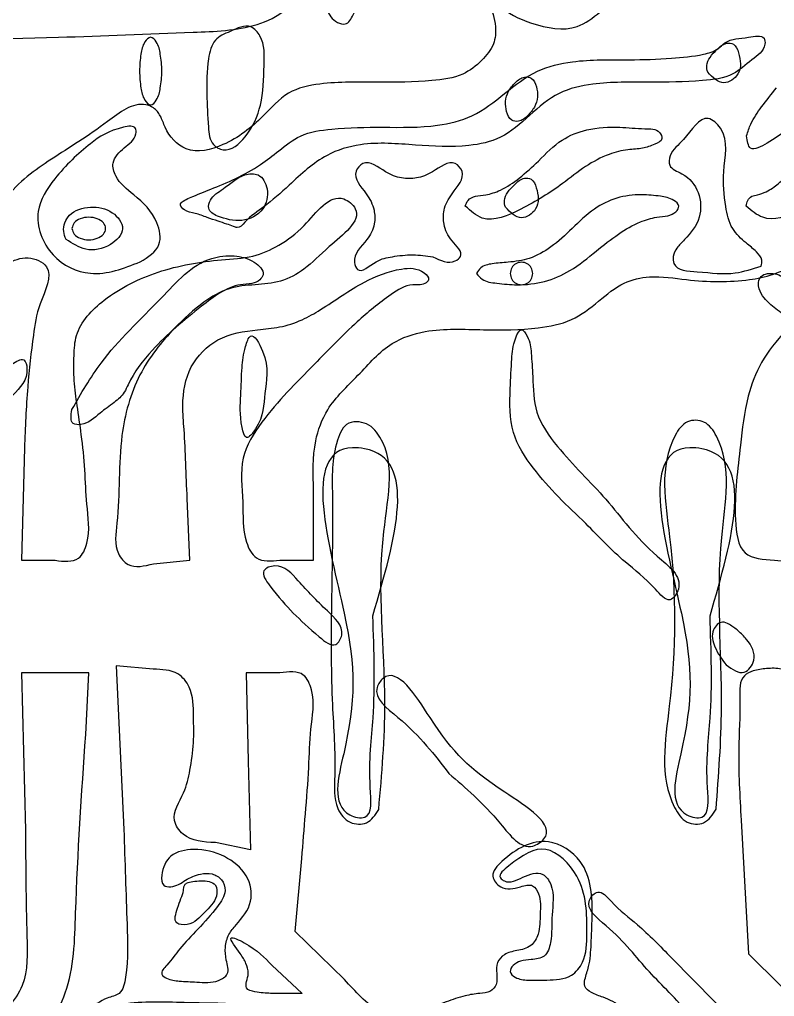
# Model space of a CAD drawing. Extents: x 15.9 to 97.5, y 243.5 to 291.3.
# Drawn here: x 36.03 to 41.72, y 261.96 to 269.31 of the extents above; entities that cross this region are included whole.
import ezdxf

# ---------------------------------------------------------------- set-up
doc = ezdxf.new("R2010")
doc.units = 0
for name, color, linetype in [('black', 7, 'CONTINUOUS'), ('blue', 7, 'CONTINUOUS'), ('red', 7, 'CONTINUOUS')]:
    doc.layers.add(name, color=color, linetype=linetype)

msp = doc.modelspace()

# ---------------------------------------------------------------- linework, layer by layer
at = {"layer": 'black', "color": 7}
for points in [[(36.933808, 268.927162)], [(41.215401, 268.91757)], [(37.441808, 268.752114)], [(39.700395, 268.622477)], [(39.691401, 267.901585)], [(37.521912, 267.833991)], [(39.727808, 267.403161)], [(41.692073, 267.166094)], [(37.6985, 266.487999)], [(36.425808, 266.379683)], [(40.297044, 265.521454)], [(38.092649, 264.846629)], [(41.353408, 264.456762)], [(39.264298, 263.640603)]]:
    msp.add_lwpolyline(points, close=True, dxfattribs=at)
msp.add_lwpolyline([(40.941602, 262.252515), (41.430429, 261.758534), (41.404619, 261.257682)], dxfattribs=at)
for points, knots in [([(37.441808, 268.752114), (37.441125, 268.839416), (37.44006, 268.975517), (37.486505, 269.170538), (37.624955, 269.226587), (37.761477, 269.29478), (37.880987, 269.156028), (37.871652, 268.942922), (37.865276, 268.676612), (37.765975, 268.45048), (37.60263, 268.303549), (37.4651, 268.378102), (37.448313, 268.546966), (37.44435, 268.671952), (37.441808, 268.752114)], [0, 0, 0, 0, 0.267522, 0.417058, 0.545932, 0.705284, 0.802111, 1.026072, 1.325705, 1.59116, 1.781969, 1.864982, 2.002804, 2.249275, 2.249275, 2.249275, 2.249275]), ([(36.933808, 268.927162), (36.936621, 268.970433), (36.94154, 269.046103), (36.95971, 269.133188), (37.018453, 269.198624), (37.077383, 269.133188), (37.09442, 269.046103), (37.108139, 268.927162), (37.09442, 268.808221), (37.077383, 268.721136), (37.018453, 268.6557), (36.95971, 268.721136), (36.94154, 268.808221), (36.936621, 268.883891), (36.933808, 268.927162)], [0, 0, 0, 0, 0.128466, 0.224654, 0.279704, 0.334754, 0.430942, 0.559408, 0.687874, 0.784062, 0.839112, 0.894162, 0.99035, 1.118816, 1.118816, 1.118816, 1.118816]), ([(41.215404, 268.917567), (41.211077, 268.934664), (41.201169, 268.973813), (41.233008, 269.036744), (41.285771, 269.090821), (41.343151, 269.142883), (41.423348, 269.133566), (41.461139, 269.035737), (41.476887, 268.907149), (41.325308, 268.80456), (41.253946, 268.877937), (41.215401, 268.91757)], [0, 0, 0, 0, 0.051568, 0.118086, 0.196724, 0.284054, 0.335326, 0.40959, 0.569055, 0.693091, 0.838773, 0.838773, 0.838773, 0.838773]), ([(39.700395, 268.622478), (39.695502, 268.647347), (39.685335, 268.699029), (39.711083, 268.778009), (39.76324, 268.839812), (39.822255, 268.889478), (39.899611, 268.876983), (39.928294, 268.807632), (39.938526, 268.732166), (39.914184, 268.652926), (39.861549, 268.59121), (39.80295, 268.541467), (39.724702, 268.554127), (39.709443, 268.597035), (39.700395, 268.622477)], [0, 0, 0, 0, 0.075157, 0.156183, 0.237144, 0.320046, 0.371223, 0.44577, 0.520927, 0.601953, 0.682915, 0.765817, 0.816994, 0.891542, 0.891542, 0.891542, 0.891542]), ([(37.521913, 267.834012), (37.492279, 267.850714), (37.442112, 267.878989), (37.47137, 267.983551), (37.587307, 268.046993), (37.687334, 268.148686), (37.846505, 268.16279), (37.914781, 268.029299), (37.880274, 267.86713), (37.702006, 267.77696), (37.582761, 267.814722), (37.521912, 267.833991)], [0, 0, 0, 0, 0.089087, 0.150813, 0.278836, 0.473857, 0.574058, 0.698842, 0.852654, 1.031972, 1.21882, 1.21882, 1.21882, 1.21882]), ([(39.691404, 267.901582), (39.687077, 267.918679), (39.677169, 267.957828), (39.709008, 268.020759), (39.761771, 268.074836), (39.819151, 268.126898), (39.899348, 268.117581), (39.937139, 268.019752), (39.952887, 267.891164), (39.801308, 267.788575), (39.729946, 267.861952), (39.691401, 267.901585)], [0, 0, 0, 0, 0.051568, 0.118086, 0.196724, 0.284054, 0.335326, 0.40959, 0.569055, 0.693091, 0.838773, 0.838773, 0.838773, 0.838773]), ([(36.425808, 266.379689), (36.494755, 266.49974), (36.675265, 266.814045), (37.058145, 267.157863), (37.364288, 267.51552), (37.647157, 267.544514), (37.784627, 267.51178), (37.886094, 267.415972), (37.839538, 267.345527), (37.775067, 267.323661), (37.610952, 267.320782), (37.353833, 267.118731), (37.062285, 266.88318), (36.881927, 266.645335), (36.817295, 266.493809), (36.738278, 266.424898), (36.625917, 266.350376), (36.539686, 266.260133), (36.407003, 266.266277), (36.418407, 266.335053), (36.425808, 266.379683)], [0, 0, 0, 0, 0.412003, 1.078658, 1.562307, 1.732745, 1.891783, 2.005876, 2.050471, 2.117095, 2.203017, 2.53819, 3.034163, 3.352364, 3.416095, 3.524133, 3.657503, 3.825618, 3.883348, 3.990047, 3.990047, 3.990047, 3.990047]), ([(39.727808, 267.403161), (39.730159, 267.418057), (39.734799, 267.447451), (39.768478, 267.47978), (39.812399, 267.491911), (39.856788, 267.47978), (39.889091, 267.447451), (39.901231, 267.403161), (39.889091, 267.358871), (39.856788, 267.326542), (39.812399, 267.314411), (39.768478, 267.326542), (39.734799, 267.358871), (39.730159, 267.388265), (39.727808, 267.403161)], [0, 0, 0, 0, 0.044199, 0.087217, 0.131416, 0.175616, 0.218633, 0.262833, 0.307032, 0.35005, 0.394249, 0.438448, 0.481466, 0.525666, 0.525666, 0.525666, 0.525666]), ([(41.692075, 267.166096), (41.655241, 267.201378), (41.597761, 267.256435), (41.593271, 267.391428), (41.717575, 267.416793), (41.825619, 267.353973), (41.890418, 267.244622), (41.961467, 267.123152), (41.879184, 267.043049), (41.781272, 267.09509), (41.724707, 267.140117), (41.692073, 267.166094)], [0, 0, 0, 0, 0.150276, 0.234506, 0.338089, 0.450127, 0.593562, 0.736708, 0.790473, 0.886169, 1.01667, 1.01667, 1.01667, 1.01667]), ([(37.698501, 266.487999), (37.700548, 266.558743), (37.704196, 266.684802), (37.719833, 266.817812), (37.775259, 266.985527), (37.925192, 266.730069), (37.868307, 266.515597), (37.872558, 266.303635), (37.734188, 266.132705), (37.686249, 266.319511), (37.693245, 266.415724), (37.6985, 266.487999)], [0, 0, 0, 0, 0.206644, 0.368222, 0.454768, 0.59957, 0.918822, 1.195034, 1.289035, 1.370011, 1.614509, 1.614509, 1.614509, 1.614509]), ([(40.297038, 265.521454), (40.158842, 265.652685), (39.946595, 265.854234), (39.718038, 266.206025), (39.725021, 266.499425), (39.737711, 266.746982), (39.748019, 266.877558), (39.808477, 267.008238), (39.876632, 266.903996), (39.887195, 266.792723), (39.900423, 266.595856), (39.904896, 266.341692), (40.125362, 266.028803), (40.477105, 265.69954), (40.718706, 265.345386), (41.058254, 265.103628), (40.924547, 264.903315), (40.770499, 265.09382), (40.56811, 265.240715), (40.395845, 265.419127), (40.297044, 265.521454)], [0, 0, 0, 0, 0.574094, 0.881719, 1.213603, 1.436731, 1.598543, 1.672665, 1.73716, 1.867595, 2.045809, 2.314412, 2.615657, 3.154826, 3.732881, 4.027018, 4.128018, 4.264141, 4.57157, 4.985025, 4.985025, 4.985025, 4.985025]), ([(35.500588, 266.238996), (35.51371, 266.268571), (35.549142, 266.348432), (35.657004, 266.459207), (35.805578, 266.596698), (35.919887, 266.687844), (36.06792, 266.782089), (36.11019, 266.61898), (35.949396, 266.457089), (35.788683, 266.289836), (35.623829, 266.111522), (35.521055, 266.146746), (35.502039, 266.18963), (35.501105, 266.221344), (35.500585, 266.238996)], [0, 0, 0, 0, 0.096413, 0.260343, 0.460604, 0.682985, 0.777316, 0.846307, 1.074329, 1.399769, 1.62779, 1.661599, 1.704014, 1.75726, 1.75726, 1.75726, 1.75726]), ([(38.092649, 264.846629), (38.037292, 264.905489), (37.956619, 264.991266), (37.832844, 265.169309), (38.007975, 265.230972), (38.161194, 265.053154), (38.30907, 264.896589), (38.496588, 264.732238), (38.40686, 264.570473), (38.238204, 264.707582), (38.150465, 264.791398), (38.092649, 264.846629)], [0, 0, 0, 0, 0.269547, 0.392811, 0.481995, 0.690644, 1.006455, 1.218184, 1.30093, 1.438235, 1.703533, 1.703533, 1.703533, 1.703533]), ([(41.353408, 264.456762), (41.322486, 264.499517), (41.266555, 264.57685), (41.232438, 264.710663), (41.314761, 264.793905), (41.388157, 264.757093), (41.44815, 264.712865), (41.527486, 264.634344), (41.597538, 264.509326), (41.484984, 264.362822), (41.400863, 264.422881), (41.353408, 264.456762)], [0, 0, 0, 0, 0.159629, 0.288731, 0.376997, 0.432254, 0.512925, 0.605241, 0.770886, 0.885043, 1.032789, 1.032789, 1.032789, 1.032789]), ([(39.264298, 263.640603), (39.158997, 263.778757), (39.002884, 263.983576), (38.670249, 264.224577), (38.855752, 264.486564), (39.252801, 263.835374), (39.464374, 263.629802), (40.117857, 263.224269), (39.829087, 263.03619), (39.587629, 263.363036), (39.391363, 263.531523), (39.264298, 263.640603)], [0, 0, 0, 0, 0.569346, 0.844078, 0.925177, 1.384515, 2.180873, 2.64003, 2.73957, 3.035549, 3.579008, 3.579008, 3.579008, 3.579008]), ([(41.309995, 260.863176), (41.297117, 260.897135), (41.264174, 260.984006), (41.245733, 261.142476), (41.234938, 261.350717), (41.229136, 261.59966), (41.050534, 261.879653), (40.748447, 262.153235), (40.555234, 262.425002), (40.265327, 262.637935), (40.398437, 262.781552), (40.527998, 262.624608), (40.708589, 262.493563), (40.856832, 262.340209), (40.941602, 262.252515)], [0, 0, 0, 0, 0.108683, 0.278028, 0.473935, 0.739057, 1.005426, 1.444046, 1.921055, 2.151402, 2.237243, 2.358255, 2.625177, 2.981666, 2.981666, 2.981666, 2.981666])]:
    msp.add_open_spline(points, degree=3, knots=knots, dxfattribs=at)
at = {"layer": 'blue', "color": 7}
for points in [[(34.656637, 268.718177), (34.801751, 269.138785), (36.324718, 269.181115)], [(36.06807, 266.090742), (36.04474, 265.244075), (36.29874, 265.244075)], [(37.992106, 265.244073), (38.246106, 265.244073), (38.246106, 265.768953)], [(37.039608, 265.217544), (37.314774, 265.244074), (37.294584, 265.709741)], [(37.036548, 264.424331), (36.758286, 264.451091), (36.816556, 263.217829)], [(36.529684, 263.9319), (36.552814, 264.397567), (36.298814, 264.397567), (36.044814, 264.397567), (36.075464, 263.212233)], [(37.992139, 264.397572), (37.738139, 264.397572), (37.754229, 263.731837), (37.770319, 263.066103), (37.506403, 263.118883)], [(41.467645, 263.28846), (41.522565, 262.280905), (42.487858, 261.328875), (43.453151, 260.376845), (43.453151, 259.656708)], [(38.47964, 262.087593), (38.108334, 262.450239), (38.157484, 263.000572)], [(37.931475, 262.196168), (38.159747, 261.984501), (37.922782, 261.984501)]]:
    msp.add_lwpolyline(points, dxfattribs=at)
for points in [[(41.508484, 268.440324)], [(39.389142, 267.91114)], [(41.505811, 267.911147)], [(37.52647, 267.797563)], [(36.425808, 267.741824)], [(39.473808, 267.403163)], [(38.737077, 263.367527)], [(41.278509, 263.371286)], [(37.221081, 262.626428)], [(37.740437, 262.072871)]]:
    msp.add_lwpolyline(points, close=True, dxfattribs=at)
for points, knots in [([(36.324718, 269.181115), (36.661508, 269.193666), (37.159639, 269.212231), (37.745155, 269.234489), (38.028402, 269.359657), (38.128207, 269.509582), (38.278991, 269.514458), (38.339081, 269.392959), (38.396001, 269.297717), (38.501098, 269.26643), (38.544081, 269.352318), (38.583543, 269.419495), (38.616722, 269.48266), (38.619541, 269.540221), (38.659319, 269.584464), (38.732768, 269.599064), (38.861008, 269.605547), (39.045871, 269.629853), (39.236794, 269.788077), (39.367535, 269.903883), (39.406381, 270.110052), (39.504865, 270.054893), (39.453766, 269.92456), (39.489239, 269.778393), (39.516115, 269.611107), (39.56737, 269.438459), (39.627151, 269.283317), (39.610436, 269.119564), (39.511156, 268.997745), (39.359365, 268.87882), (39.0797, 268.845153), (38.721816, 268.839046), (38.36017, 268.850939), (38.039951, 268.782239), (37.842983, 268.552543), (37.610476, 268.368255), (37.287785, 268.287541), (37.135734, 268.460319), (37.098771, 268.587183), (37.048588, 268.651565), (36.900055, 268.708471), (36.631488, 268.487559), (36.285106, 268.279663), (35.946335, 268.040455), (35.790297, 267.751025), (35.540136, 267.789198), (35.601348, 268.120504), (35.590562, 268.371525), (35.364618, 268.670635), (35.174779, 268.491527), (35.083876, 268.371014), (35.07977, 268.255121), (35.16133, 268.130505), (35.234766, 267.964416), (35.247758, 267.754327), (35.16758, 267.622729), (35.100652, 267.536974), (35.09126, 267.457837), (35.134257, 267.371408), (35.16429, 267.223054), (35.173603, 267.002917), (35.168994, 266.657389), (35.144217, 266.412735), (35.069888, 265.995104), (34.921875, 266.171404), (34.865653, 266.29747), (34.691391, 266.303009), (34.582674, 266.142755), (34.595125, 265.840828), (34.562297, 265.380234), (34.553743, 264.667984), (34.609298, 263.984887), (34.542713, 263.438974), (34.770648, 263.206385), (34.990528, 263.404182), (34.955338, 263.857332), (34.972275, 264.489528), (35.034412, 264.903516), (34.954447, 265.399806), (35.117483, 265.334819), (35.172813, 265.249424), (35.293893, 265.211086), (35.419127, 265.210538), (35.571212, 265.241472), (35.640073, 265.446465), (35.648459, 265.6692), (35.647731, 265.893011), (35.653361, 266.05978), (35.580478, 266.134532), (35.511658, 266.221267), (35.505062, 266.402559), (35.492719, 266.659787), (35.481721, 266.936817), (35.583534, 267.213107), (35.818572, 267.358934), (36.018382, 267.572027), (36.316579, 267.445873), (36.16885, 267.178687), (36.127951, 266.89537), (36.085591, 266.525556), (36.074213, 266.243183), (36.06807, 266.090742)], [0, 0, 0, 0, 1.013889, 1.499598, 1.741183, 1.916498, 1.996668, 2.141964, 2.271698, 2.331863, 2.423525, 2.506531, 2.58081, 2.631493, 2.673629, 2.747922, 2.846954, 3.064091, 3.291152, 3.549946, 3.670761, 3.700241, 3.840615, 3.989278, 4.168968, 4.342136, 4.531544, 4.661209, 4.81339, 4.988868, 5.227197, 5.632415, 6.070774, 6.317603, 6.57554, 6.946514, 7.225059, 7.452261, 7.544871, 7.624924, 7.686204, 8.000727, 8.510979, 8.967811, 9.252394, 9.36006, 9.599275, 10.014663, 10.229047, 10.488395, 10.600276, 10.691015, 10.812072, 11.037355, 11.236024, 11.41123, 11.486062, 11.559586, 11.634541, 11.770811, 12.009732, 12.302472, 12.759046, 12.97865, 13.113078, 13.269103, 13.394593, 13.546745, 13.787744, 14.287483, 14.9386, 15.915198, 16.36254, 16.533704, 16.6962, 17.072699, 17.859138, 18.471878, 18.71849, 18.793111, 18.907212, 19.024519, 19.148297, 19.293372, 19.442332, 19.737866, 19.973485, 20.128882, 20.1994, 20.278569, 20.456209, 20.715344, 21.065729, 21.279768, 21.554855, 21.89226, 22.046819, 22.330221, 22.571333, 22.963148, 23.422835, 23.422835, 23.422835, 23.422835]), ([(37.526475, 267.797554), (37.499301, 267.806255), (37.441655, 267.824714), (37.35782, 267.858705), (37.283134, 267.865603), (37.220373, 267.932803), (37.354903, 267.990578), (37.474475, 268.03907), (37.666053, 268.116541), (37.837479, 268.211508), (37.990075, 268.331511), (38.152938, 268.460994), (38.433168, 268.501415), (38.776901, 268.506201), (39.133543, 268.498274), (39.457735, 268.576469), (39.685924, 268.758073), (39.915043, 268.941099), (40.247533, 269.018412), (40.586731, 269.007564), (40.917857, 269.018942), (41.141162, 269.040379), (41.284885, 269.079003), (41.346381, 269.149176), (41.432423, 269.174513), (41.521949, 269.175962), (41.642949, 269.208137), (41.653348, 269.084627), (41.534603, 269.008873), (41.400244, 268.877605), (41.115981, 268.846151), (40.768232, 268.839301), (40.40436, 268.849338), (40.08171, 268.77643), (39.874011, 268.595423), (39.673749, 268.412813), (39.363435, 268.347546), (39.011292, 268.367885), (38.648879, 268.400532), (38.305676, 268.297815), (38.091651, 268.092653), (37.888802, 267.911015), (37.757532, 267.828581), (37.684482, 267.73735), (37.635252, 267.762949), (37.587853, 267.776106), (37.548565, 267.78984), (37.52647, 267.797563)], [0, 0, 0, 0, 0.085779, 0.181968, 0.267741, 0.314117, 0.400582, 0.572878, 0.779233, 0.991023, 1.165095, 1.361951, 1.602933, 1.98947, 2.401607, 2.669798, 2.967262, 3.2663, 3.53876, 3.966629, 4.285482, 4.528345, 4.647346, 4.71358, 4.801558, 4.89881, 5.014837, 5.060329, 5.21288, 5.390793, 5.626264, 6.025816, 6.453189, 6.714198, 6.991624, 7.267255, 7.512154, 7.913697, 8.328574, 8.593574, 8.956717, 9.208721, 9.390562, 9.463152, 9.490225, 9.544543, 9.614347, 9.614347, 9.614347, 9.614347]), ([(45.181305, 269.02728), (45.86518, 269.02869), (46.868253, 269.030759), (48.045622, 268.962698), (48.451242, 268.947615), (48.634222, 268.788474), (48.488675, 268.74372), (48.163973, 268.874814), (47.188429, 268.785343), (45.529827, 268.864909), (43.855683, 268.816737), (42.669849, 268.806621), (42.19177, 268.76454), (41.906726, 268.559312), (41.745111, 268.427357), (41.525127, 268.306917), (41.513497, 268.400139), (41.508484, 268.440324)], [0, 0, 0, 0, 2.082179, 3.054035, 3.365299, 3.471499, 3.526998, 3.724784, 4.556167, 6.325886, 8.793688, 9.532664, 9.904956, 10.207974, 10.5239, 10.653941, 10.752469, 10.752469, 10.752469, 10.752469]), ([(41.508484, 268.440328), (41.518018, 268.470178), (41.543066, 268.548598), (41.625775, 268.666722), (41.695777, 268.752818), (41.733814, 268.7996)], [0, 0, 0, 0, 0.093632, 0.245985, 0.427282, 0.427282, 0.427282, 0.427282]), ([(39.389142, 267.911144), (39.39467, 267.926564), (39.407518, 267.962405), (39.470504, 267.990294), (39.555332, 267.993193), (39.672682, 268.032481), (39.804737, 268.123572), (39.951961, 268.258654), (40.099456, 268.413265), (40.317852, 268.499814), (40.535844, 268.510112), (40.711914, 268.490687), (40.843145, 268.494026), (40.886092, 268.407502), (40.802828, 268.36953), (40.723201, 268.340091), (40.601345, 268.337912), (40.453763, 268.299921), (40.287081, 268.211077), (40.082639, 268.044145), (39.845311, 267.899027), (39.549029, 267.765552), (39.430085, 267.873858), (39.389142, 267.91114)], [0, 0, 0, 0, 0.047554, 0.110531, 0.188712, 0.304719, 0.47399, 0.666325, 0.905629, 1.105441, 1.355032, 1.544892, 1.658787, 1.707189, 1.776216, 1.873103, 1.983502, 2.129958, 2.329202, 2.544882, 2.912674, 3.211303, 3.368056, 3.368056, 3.368056, 3.368056]), ([(41.505808, 267.911144), (41.50817, 267.925921), (41.512832, 267.95508), (41.546349, 267.989149), (41.599584, 267.995581), (41.669932, 268.021486), (41.754833, 268.081621), (41.869346, 268.194997), (42.038971, 268.294557), (42.215344, 268.371563), (42.378346, 268.284213), (42.314783, 268.186079), (42.251926, 268.106737), (42.124195, 267.966697), (41.916471, 267.86801), (41.657312, 267.779346), (41.545617, 267.876517), (41.505811, 267.911147)], [0, 0, 0, 0, 0.044199, 0.087217, 0.131416, 0.201239, 0.310909, 0.439997, 0.683895, 0.895169, 1.013568, 1.079706, 1.194957, 1.337117, 1.631142, 1.903523, 2.054345, 2.054345, 2.054345, 2.054345]), ([(36.29874, 265.244075), (36.365119, 265.236345), (36.47927, 265.223053), (36.572246, 265.430991), (36.532106, 265.653977), (36.525838, 265.927796), (36.500528, 266.17489), (36.466118, 266.397853), (36.438888, 266.596601), (36.439404, 266.772653), (36.453164, 267.003359), (36.692486, 267.248872), (37.076119, 267.436807), (37.46928, 267.507041), (37.78248, 267.517775), (38.000162, 267.615968), (38.202027, 267.765767), (38.394191, 268.047389), (38.654838, 267.829992), (38.359079, 267.617056), (38.200471, 267.441742), (38.00144, 267.33172), (37.804649, 267.3187), (37.599983, 267.302659), (37.393409, 267.177359), (37.160925, 266.964543), (36.90471, 266.644545), (36.764137, 266.120691), (36.793685, 265.675612), (36.736785, 265.326515), (36.864082, 265.175231), (36.971355, 265.201091), (37.039608, 265.217544)], [0, 0, 0, 0, 0.177333, 0.304958, 0.600148, 0.85732, 1.12467, 1.34472, 1.534698, 1.724444, 1.875305, 2.212573, 2.670499, 3.158365, 3.395118, 3.606361, 3.849429, 4.208292, 4.321441, 4.668205, 4.92217, 5.121105, 5.313862, 5.512305, 5.727618, 6.020138, 6.460876, 6.936131, 7.597862, 7.827074, 7.936023, 8.126594, 8.126594, 8.126594, 8.126594]), ([(39.473808, 267.403163), (39.48353, 267.418824), (39.509692, 267.460966), (39.603748, 267.480702), (39.724468, 267.486874), (39.881048, 267.509296), (40.04575, 267.602578), (40.196768, 267.743568), (40.345433, 267.890435), (40.528301, 267.980866), (40.701529, 268.001918), (40.848258, 267.98729), (40.943554, 267.970199), (41.012214, 267.915901), (40.972214, 267.858072), (40.910757, 267.832439), (40.816131, 267.828746), (40.687184, 267.789796), (40.534829, 267.699374), (40.366334, 267.566101), (40.194634, 267.423129), (39.989368, 267.334), (39.796337, 267.311907), (39.641796, 267.328051), (39.524794, 267.341667), (39.486855, 267.387427), (39.473808, 267.403163)], [0, 0, 0, 0, 0.053704, 0.144511, 0.265033, 0.42606, 0.609899, 0.822208, 1.045816, 1.233351, 1.421496, 1.563257, 1.668518, 1.725933, 1.774294, 1.841363, 1.925974, 2.054239, 2.241661, 2.453244, 2.699559, 2.908156, 3.115652, 3.270384, 3.38456, 3.444402, 3.444402, 3.444402, 3.444402]), ([(36.425808, 267.741824), (36.430038, 267.757155), (36.439305, 267.790738), (36.49172, 267.819571), (36.552573, 267.830249), (36.61476, 267.819571), (36.663959, 267.790738), (36.687044, 267.741824), (36.663959, 267.69291), (36.61476, 267.664077), (36.552573, 267.653399), (36.49172, 267.664077), (36.439305, 267.69291), (36.430038, 267.726493), (36.425808, 267.741824)], [0, 0, 0, 0, 0.046064, 0.1009, 0.165914, 0.230928, 0.285764, 0.331827, 0.377891, 0.432727, 0.497741, 0.562755, 0.617591, 0.663654, 0.663654, 0.663654, 0.663654]), ([(38.246106, 265.768953), (38.241859, 265.894452), (38.234751, 266.104529), (38.350069, 266.418234), (38.588268, 266.63208), (38.7974, 266.884138), (39.144064, 266.997523), (39.518071, 266.975126), (39.886168, 266.978144), (40.194184, 267.036464), (40.39189, 267.190622), (40.565561, 267.340871), (40.805406, 267.394303), (41.043961, 267.354378), (41.293466, 267.337277), (41.519351, 267.351169), (41.727019, 267.393651), (41.998071, 267.523908), (42.045645, 267.180281), (41.810063, 266.996252), (41.613424, 266.748434), (41.49778, 266.450351), (41.458149, 266.041458), (41.403429, 265.676944), (41.451349, 265.260241), (41.699615, 265.248899), (41.898357, 265.223368), (41.991867, 265.431204), (41.955237, 265.650618), (41.949787, 265.911219), (41.924711, 266.133376), (41.887294, 266.327011), (41.845216, 266.512194), (41.963494, 266.718743), (42.14251, 266.907295), (42.367704, 267.112941), (42.601215, 267.280342), (42.919419, 267.465098), (43.361486, 267.564137), (43.809408, 267.569546), (44.179404, 267.55218), (44.30141, 267.272211), (43.906088, 267.236495), (43.587617, 267.229808), (43.174932, 267.228813), (42.870614, 267.179496), (42.66963, 267.044403), (42.483202, 266.872222), (42.429896, 266.505773), (42.423664, 266.231017), (42.419514, 266.048078)], [0, 0, 0, 0, 0.374087, 0.626198, 0.97092, 1.322766, 1.586706, 2.026804, 2.438565, 2.696194, 2.944265, 3.179529, 3.375681, 3.656453, 3.898762, 4.130623, 4.316056, 4.590961, 4.75078, 5.127507, 5.427527, 5.701082, 6.073236, 6.636965, 6.896215, 7.123586, 7.299955, 7.428202, 7.722871, 7.969288, 8.208774, 8.390327, 8.567796, 8.753591, 9.066137, 9.356295, 9.664369, 9.927175, 10.456695, 10.983817, 11.319001, 11.466058, 11.67646, 12.185187, 12.60669, 12.871006, 13.096532, 13.325833, 13.604462, 14.159604, 14.159604, 14.159604, 14.159604]), ([(37.294584, 265.709741), (37.2904, 265.798584), (37.28227, 265.971191), (37.274321, 266.204824), (37.251748, 266.446725), (37.29473, 266.709124), (37.519469, 266.936412), (37.777812, 266.977695), (37.994059, 266.994627), (38.155854, 267.046812), (38.366106, 267.168796), (38.594031, 267.335915), (38.864734, 267.442108), (39.047209, 267.448909), (39.128373, 267.360808), (39.068402, 267.309963), (38.961611, 267.333317), (38.782035, 267.216751), (38.540745, 267.017773), (38.220823, 266.684312), (37.904912, 266.373617), (37.677122, 266.012576), (37.724515, 265.68849), (37.704585, 265.435962), (37.810408, 265.227781), (37.926733, 265.238211), (37.992106, 265.244073)], [0, 0, 0, 0, 0.266889, 0.518523, 0.700428, 0.997665, 1.283495, 1.591766, 1.757644, 1.936325, 2.094863, 2.485497, 2.78133, 2.955534, 3.015378, 3.056023, 3.147402, 3.326067, 3.654325, 4.10806, 4.696995, 5.001447, 5.331854, 5.635802, 5.774112, 5.951563, 5.951563, 5.951563, 5.951563]), ([(38.737072, 263.367544), (38.760379, 263.635368), (38.821515, 264.3379), (38.686818, 265.236315), (38.88261, 266.042609), (38.666154, 266.267741), (38.589922, 266.290301), (38.478595, 266.282907), (38.378881, 266.054979), (38.396558, 265.588664), (38.377536, 264.916936), (38.37691, 264.211692), (38.418029, 263.723397), (38.392292, 263.404687), (38.50646, 263.257033), (38.66113, 263.250759), (38.710959, 263.327371), (38.737077, 263.367527)], [0, 0, 0, 0, 0.79891, 2.095633, 2.844956, 2.921799, 3.000428, 3.07841, 3.231646, 3.64638, 4.521064, 5.2248, 5.75867, 6.007753, 6.146681, 6.269069, 6.40388, 6.40388, 6.40388, 6.40388]), ([(41.278497, 263.371244), (41.297905, 263.626187), (41.349868, 264.308791), (41.251619, 265.227314), (41.412892, 265.994185), (41.205433, 266.300549), (41.047241, 266.30468), (40.835982, 265.999435), (40.982511, 265.232102), (40.974952, 264.335129), (40.839214, 263.567351), (41.041364, 263.259131), (41.202709, 263.250062), (41.25228, 263.32934), (41.278509, 263.371286)], [0, 0, 0, 0, 0.76402, 2.045641, 2.809014, 2.950983, 3.073992, 3.212816, 3.976302, 5.252737, 6.015232, 6.160478, 6.283854, 6.42248, 6.42248, 6.42248, 6.42248]), ([(36.075464, 263.212233), (36.077243, 262.950184), (36.079853, 262.565847), (36.097897, 262.088018), (35.958118, 261.887059), (35.832599, 261.770413), (35.646581, 261.787594), (35.490751, 261.879217), (35.338099, 261.966982), (35.239078, 262.026044), (35.205183, 262.097209), (35.23544, 262.147909), (35.204301, 262.212159), (35.158105, 262.279269), (35.094613, 262.36939), (35.141391, 262.512457), (35.287085, 262.69683), (35.457466, 263.01576), (35.583028, 263.469078), (35.597464, 263.899717), (35.64237, 264.211126), (35.547936, 264.417896), (35.433679, 264.405027), (35.367477, 264.39757)], [0, 0, 0, 0, 0.797837, 1.170151, 1.366049, 1.522473, 1.650036, 1.890254, 2.062024, 2.181104, 2.231232, 2.275524, 2.341147, 2.423866, 2.531826, 2.646175, 2.83785, 3.246831, 3.714899, 4.237915, 4.532582, 4.661237, 4.838481, 4.838481, 4.838481, 4.838481]), ([(37.506403, 263.118883), (37.417706, 263.123756), (37.286493, 263.130965), (37.158077, 263.315864), (37.275874, 263.480478), (37.318377, 263.672932), (37.347401, 263.867486), (37.340256, 264.075817), (37.341089, 264.266869), (37.216565, 264.420259), (37.103772, 264.42281), (37.036548, 264.424331)], [0, 0, 0, 0, 0.251312, 0.371777, 0.592689, 0.768095, 0.976134, 1.175234, 1.398891, 1.528389, 1.719423, 1.719423, 1.719423, 1.719423]), ([(38.157484, 263.000572), (38.166629, 263.112321), (38.185309, 263.340582), (38.212016, 263.664723), (38.218147, 263.977455), (38.264026, 264.210223), (38.17283, 264.41921), (38.058711, 264.405544), (37.992139, 264.397572)], [0, 0, 0, 0, 0.33634, 0.687014, 0.976146, 1.27184, 1.39855, 1.575964, 1.575964, 1.575964, 1.575964]), ([(41.886855, 262.95824), (41.8914, 263.273929), (41.89769, 263.710877), (42.016749, 264.322106), (41.790721, 264.433824), (41.662269, 264.431863), (41.567772, 264.418052), (41.451329, 264.366547), (41.464483, 264.118424), (41.438707, 263.779726), (41.45698, 263.469515), (41.467645, 263.28846)], [0, 0, 0, 0, 1.005331, 1.391486, 1.562162, 1.67393, 1.775945, 1.85224, 2.026474, 2.407935, 2.942688, 2.942688, 2.942688, 2.942688]), ([(36.816556, 263.217829), (36.824491, 262.97653), (36.836836, 262.601112), (36.852035, 262.208513), (36.804974, 261.974322), (36.660954, 261.949295), (36.540166, 261.844421), (36.392385, 261.724288), (36.248304, 261.618538), (36.16793, 261.532393), (36.065123, 261.532565), (36.122942, 261.620311), (36.165905, 261.686264), (36.290167, 261.796449), (36.441933, 262.091101), (36.454368, 262.842997), (36.498954, 263.487614), (36.529684, 263.9319)], [0, 0, 0, 0, 0.714174, 1.111126, 1.243243, 1.338922, 1.509016, 1.719536, 1.913059, 2.038984, 2.080236, 2.145003, 2.245981, 2.364865, 2.617711, 3.224185, 4.569197, 4.569197, 4.569197, 4.569197]), ([(40.955969, 261.560415), (40.891532, 261.622018), (40.769958, 261.738245), (40.595362, 261.874062), (40.447636, 261.951497), (40.346721, 261.980757), (40.281379, 262.029974), (40.292067, 262.108381), (40.329952, 262.206071), (40.338084, 262.368113), (40.349723, 262.629148), (40.337668, 262.964502), (39.982149, 263.19037), (39.730743, 263.052833), (39.566141, 262.878127), (39.665942, 262.753597), (39.783643, 262.778029), (39.899556, 262.816217), (39.961741, 262.707233), (39.950771, 262.582614), (39.954015, 262.445727), (39.888962, 262.329048), (39.780662, 262.306703), (39.686104, 262.287792), (39.62082, 262.217887), (39.624682, 262.133773), (39.633474, 262.054384), (39.577865, 261.989286), (39.487407, 261.984673), (39.375148, 261.966974), (39.24045, 261.919586), (39.086582, 261.854309), (38.921875, 261.74419), (38.68013, 261.86778), (38.560616, 261.998812), (38.47964, 262.087593)], [0, 0, 0, 0, 0.267212, 0.504153, 0.663396, 0.758969, 0.827934, 0.878379, 0.978488, 1.148476, 1.353452, 1.779541, 2.061678, 2.440908, 2.571694, 2.671218, 2.820555, 2.911911, 2.988578, 3.139537, 3.292262, 3.39501, 3.506677, 3.605304, 3.683001, 3.767267, 3.848141, 3.914384, 3.996119, 4.108046, 4.259065, 4.418687, 4.621048, 4.794906, 5.160225, 5.160225, 5.160225, 5.160225]), ([(37.221083, 262.626421), (37.229452, 262.65062), (37.244748, 262.694849), (37.267355, 262.749487), (37.266741, 262.793882), (37.294937, 262.820829), (37.341906, 262.827517), (37.41121, 262.834141), (37.519656, 262.824296), (37.522219, 262.684088), (37.420083, 262.595157), (37.333887, 262.492454), (37.182828, 262.504129), (37.207043, 262.581549), (37.221081, 262.626428)], [0, 0, 0, 0, 0.076805, 0.140379, 0.177245, 0.202164, 0.24953, 0.313685, 0.423431, 0.507323, 0.659016, 0.818223, 0.898662, 1.009602, 1.009602, 1.009602, 1.009602]), ([(37.740434, 262.072871), (37.746861, 262.093106), (37.761255, 262.138425), (37.737668, 262.217248), (37.692625, 262.288422), (37.575306, 262.438201), (37.805432, 262.329811), (37.878592, 262.25224), (37.931475, 262.196168)], [0, 0, 0, 0, 0.062878, 0.140826, 0.227134, 0.36151, 0.464556, 0.733317, 0.733317, 0.733317, 0.733317]), ([(37.922782, 261.984501), (37.885619, 261.985905), (37.826421, 261.988142), (37.731463, 262.012582), (37.73788, 262.055692), (37.740437, 262.072871)], [0, 0, 0, 0, 0.118694, 0.189075, 0.235699, 0.235699, 0.235699, 0.235699])]:
    msp.add_open_spline(points, degree=3, knots=knots, dxfattribs=at)
at = {"layer": 'red', "color": 7}
for points in [[(36.381907, 267.659694)], [(36.939421, 267.490803)], [(39.145849, 267.527812)], [(41.618164, 267.459061)], [(38.692761, 264.827203)], [(41.232761, 264.827203)], [(40.304932, 262.437312)], [(37.587438, 262.235342)]]:
    msp.add_lwpolyline(points, close=True, dxfattribs=at)
for points, knots in [([(40.405198, 269.371659), (40.394145, 269.392712), (40.364552, 269.449075), (40.235138, 269.468654), (40.075331, 269.487048), (39.886331, 269.451942), (39.735048, 269.604994), (39.750687, 269.845683), (39.721626, 270.12673), (39.963518, 270.351362), (40.225726, 270.336125), (40.390566, 270.25354), (40.510729, 270.312936), (40.363667, 270.442277), (40.220609, 270.537241), (39.943727, 270.533529), (39.681509, 270.417018), (39.560528, 270.105857), (39.553106, 269.783221), (39.587945, 269.410228), (39.905856, 269.270163), (40.199939, 269.211164), (40.349299, 269.327987), (40.405196, 269.371707)], [0, 0, 0, 0, 0.068478, 0.183332, 0.353971, 0.575239, 0.702853, 0.937032, 1.26631, 1.504571, 1.820806, 1.991286, 2.039801, 2.149172, 2.386248, 2.647214, 2.913452, 3.203046, 3.574486, 3.920169, 4.200637, 4.544289, 4.749817, 4.749817, 4.749817, 4.749817]), ([(41.618159, 267.459065), (41.621664, 267.474189), (41.631022, 267.514569), (41.575709, 267.576271), (41.494092, 267.640781), (41.384306, 267.74028), (41.341948, 267.93855), (41.320217, 268.187045), (41.387402, 268.440603), (41.178615, 268.631517), (41.058175, 268.411676), (40.933176, 268.32795), (40.915849, 268.194995), (41.056548, 268.151105), (41.161917, 268.021762), (41.172484, 267.813069), (41.069734, 267.683397), (40.983707, 267.601781), (40.950173, 267.538353), (40.961888, 267.425325), (41.19033, 267.416605), (41.393515, 267.386473), (41.552421, 267.437819), (41.618164, 267.459061)], [0, 0, 0, 0, 0.044647, 0.119201, 0.221683, 0.369907, 0.544593, 0.807115, 1.134112, 1.252162, 1.495588, 1.654807, 1.725317, 1.836795, 2.02459, 2.209921, 2.411571, 2.49662, 2.567238, 2.619745, 2.806089, 3.092058, 3.293856, 3.293856, 3.293856, 3.293856]), ([(36.939374, 267.490803), (36.999929, 267.527741), (37.112238, 267.596248), (37.069092, 267.835295), (36.915347, 267.98254), (36.75922, 268.097839), (36.717638, 268.253779), (36.816716, 268.352498), (36.908169, 268.414109), (36.911886, 268.521723), (36.723568, 268.492763), (36.540845, 268.374143), (36.309079, 268.151949), (36.11911, 267.858209), (36.243224, 267.517501), (36.589295, 267.353608), (36.815157, 267.442111), (36.939421, 267.490803)], [0, 0, 0, 0, 0.192634, 0.357268, 0.630663, 0.827289, 0.925812, 1.067852, 1.203339, 1.245826, 1.337598, 1.61561, 1.991773, 2.267824, 2.612181, 2.926426, 3.310774, 3.310774, 3.310774, 3.310774]), ([(39.145808, 267.527815), (39.202625, 267.50057), (39.276402, 267.465191), (39.388453, 267.549635), (39.273506, 267.65358), (39.223298, 267.758432), (39.221433, 267.894568), (39.289234, 268.015107), (39.406383, 268.140207), (39.286475, 268.275747), (39.155636, 268.166439), (39.030705, 268.116498), (38.90092, 268.116498), (38.775979, 268.166436), (38.645189, 268.275758), (38.525155, 268.140182), (38.642591, 268.015968), (38.707634, 267.895377), (38.710913, 267.764843), (38.645328, 267.636227), (38.530675, 267.541368), (38.586049, 267.385732), (38.715416, 267.507203), (38.844549, 267.532285), (38.994071, 267.550065), (39.095448, 267.535202), (39.145849, 267.527812)], [0, 0, 0, 0, 0.170701, 0.22166, 0.355515, 0.493994, 0.599903, 0.738565, 0.923302, 0.999958, 1.181542, 1.310608, 1.422884, 1.551949, 1.733532, 1.810188, 1.994925, 2.131597, 2.236524, 2.366895, 2.562412, 2.618853, 2.769885, 2.898735, 3.053451, 3.206423, 3.206423, 3.206423, 3.206423]), ([(36.381908, 267.659693), (36.373843, 267.679548), (36.357355, 267.720142), (36.368523, 267.787267), (36.422187, 267.875394), (36.567308, 267.916273), (36.727599, 267.88713), (36.84644, 267.735753), (36.708306, 267.595331), (36.531846, 267.562334), (36.429533, 267.628769), (36.381907, 267.659694)], [0, 0, 0, 0, 0.063243, 0.1293, 0.195368, 0.363745, 0.534617, 0.677069, 0.827079, 1.016302, 1.181095, 1.181095, 1.181095, 1.181095]), ([(38.692756, 264.827204), (38.864334, 265.41684), (39.048242, 266.048847), (38.125645, 266.133102), (38.566976, 264.708921), (38.563361, 264.087817), (38.36189, 263.352775), (38.697042, 263.278137), (38.651051, 263.688277), (38.716721, 264.112128), (38.701681, 264.561006), (38.692761, 264.827203)], [0, 0, 0, 0, 1.258449, 1.348881, 2.596753, 3.653658, 4.116072, 4.230195, 4.457133, 4.983879, 5.751433, 5.751433, 5.751433, 5.751433]), ([(41.232756, 264.827204), (41.404334, 265.41684), (41.588242, 266.048847), (40.665646, 266.133103), (41.106977, 264.708921), (41.103363, 264.087817), (40.90189, 263.352776), (41.237042, 263.278137), (41.191051, 263.688278), (41.256721, 264.112128), (41.241681, 264.561006), (41.232761, 264.827203)], [0, 0, 0, 0, 1.258449, 1.34888, 2.596753, 3.653658, 4.116072, 4.230194, 4.457132, 4.983878, 5.751432, 5.751432, 5.751432, 5.751432]), ([(39.85992, 261.899826), (39.699494, 261.903206), (39.452342, 261.908413), (39.107673, 261.843894), (38.943, 261.662631), (38.799303, 261.522331), (38.692777, 261.440522), (38.593533, 261.374147), (38.492027, 261.441483), (38.37903, 261.522273), (38.225706, 261.663308), (38.049355, 261.838192), (37.71687, 261.913583), (37.324955, 261.907159), (36.935196, 261.932326), (36.594467, 261.861211), (36.418605, 261.675714), (36.257556, 261.529027), (36.140617, 261.444554), (36.036999, 261.373689), (35.936902, 261.440513), (35.830442, 261.522328), (35.686771, 261.662615), (35.522423, 261.84329), (35.179681, 261.909226), (34.774856, 261.893743), (34.370067, 261.909193), (34.027261, 261.843355), (33.862876, 261.662158), (33.717871, 261.521788), (33.607973, 261.439342), (33.504856, 261.374334), (33.401785, 261.439419), (33.291618, 261.521143), (33.165329, 261.64834), (33.033528, 261.771373), (32.90192, 261.863015), (32.78866, 261.903042), (32.670383, 261.909095), (32.65105, 262.069072), (32.689182, 262.289404), (32.70795, 262.596106), (32.64365, 262.899162), (32.404424, 263.117381), (32.025454, 262.938934), (31.915759, 262.530396), (31.95109, 262.174993), (32.224042, 262.010347), (32.075543, 261.859652), (31.876314, 261.915994), (31.639219, 261.887617), (31.40408, 261.75285), (31.272538, 261.617461), (31.194158, 261.536788)], [0, 0, 0, 0, 0.484581, 0.746548, 1.010517, 1.196044, 1.345455, 1.429635, 1.516246, 1.671281, 1.864091, 2.135981, 2.399912, 2.853769, 3.315613, 3.574744, 3.859737, 4.061556, 4.222962, 4.311877, 4.396057, 4.545468, 4.730994, 4.994733, 5.255634, 5.736473, 6.217311, 6.478213, 6.741953, 6.92841, 7.080496, 7.168989, 7.257484, 7.40957, 7.596027, 7.787538, 7.954378, 8.066521, 8.1579, 8.261544, 8.471477, 8.87025, 9.157724, 9.382691, 9.732468, 10.167049, 10.586384, 10.767439, 10.85441, 11.104214, 11.334112, 11.56247, 11.89916, 11.89916, 11.89916, 11.89916]), ([(37.587442, 262.235391), (37.583413, 262.26772), (37.575298, 262.332831), (37.601249, 262.428921), (37.687794, 262.529242), (37.800847, 262.662965), (37.755845, 262.891754), (37.573986, 263.031001), (37.367443, 263.084393), (37.15657, 263.041575), (37.100058, 262.908917), (37.099249, 262.790479), (37.198906, 262.779801), (37.279332, 262.839858), (37.380893, 262.885787), (37.481578, 262.89219), (37.561012, 262.845988), (37.595347, 262.739505), (37.50243, 262.607974), (37.383066, 262.474554), (37.239431, 262.329087), (37.168409, 262.22426), (37.081127, 262.133502), (37.156834, 262.08477), (37.244658, 262.075189), (37.377677, 262.069639), (37.503292, 262.058307), (37.618787, 262.129625), (37.598729, 262.197267), (37.587438, 262.235342)], [0, 0, 0, 0, 0.097342, 0.196043, 0.285996, 0.494865, 0.688035, 0.90782, 1.145312, 1.325072, 1.483579, 1.560132, 1.614705, 1.736352, 1.85813, 1.945056, 2.028852, 2.114346, 2.246705, 2.472998, 2.674895, 2.830716, 2.90839, 2.955347, 3.052523, 3.185687, 3.34938, 3.431026, 3.536168, 3.536168, 3.536168, 3.536168]), ([(40.304932, 262.437309), (40.305006, 262.584155), (40.305134, 262.835118), (39.994247, 263.141479), (39.791957, 263.005241), (39.624192, 262.870743), (39.716043, 262.802513), (39.82202, 262.864111), (39.967269, 262.914181), (40.068774, 262.76269), (40.034152, 262.579506), (40.04692, 262.404171), (39.999748, 262.25024), (39.890921, 262.238657), (39.810003, 262.231857), (39.750664, 262.203206), (39.714203, 262.144669), (39.778174, 262.089672), (39.875914, 262.08056), (40.017105, 262.085851), (40.18153, 262.08936), (40.303414, 262.241875), (40.304344, 262.361608), (40.304932, 262.437312)], [0, 0, 0, 0, 0.435589, 0.744426, 1.049373, 1.15913, 1.197384, 1.338995, 1.491586, 1.588356, 1.816287, 2.025338, 2.137767, 2.238989, 2.319418, 2.384684, 2.434925, 2.491081, 2.5918, 2.731842, 2.920353, 3.049096, 3.270457, 3.270457, 3.270457, 3.270457])]:
    msp.add_open_spline(points, degree=3, knots=knots, dxfattribs=at)

doc.saveas('drawing.dxf')
